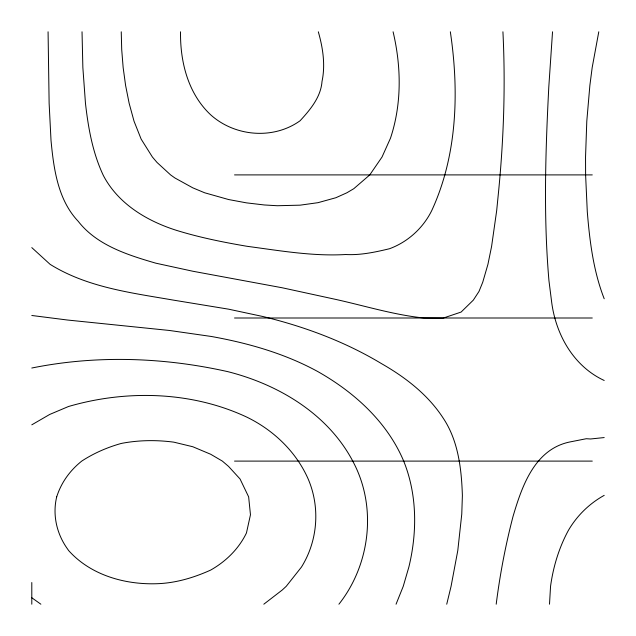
<?xml version="1.0" encoding="UTF-8"?>
<svg xmlns="http://www.w3.org/2000/svg" width="636" height="636" viewBox="0 0 636 636"><rect width="100%" height="100%" fill="white"/><g stroke="black" fill="none" stroke-linecap="round" stroke-linejoin="round"><path stroke-width="0.95" d="M549.504 604.2L550.553 586.312C553.217 566.803 559.012 547.652 568.425 530.329A94.454 94.454 0 0 1 601.561 496.875L604.2 495.349M552.533 31.8L548.781 87.219C545.489 151.614 543.383 216.32 548.947 280.635L551.531 301.106C555.482 333.94 573.227 366.105 604.2 380.479M496.199 604.2C499.936 574.658 505.501 545.338 513.006 516.519C521.918 486.294 534.55 449.366 569.625 442.012L586.312 438.721L590.542 438.983L604.2 437.56M598.778 31.8L592.18 67.575L589.866 85.463L586.79 121.238L585.541 157.013L585.605 174.9L587.282 211.645C589.683 241.163 593.38 271 604.2 298.761M446.734 604.2L451.075 586.312L457.793 550.538L461.768 514.095L462.388 495.587C461.513 468.955 458.317 440.772 443.213 418.162C428.108 394.805 405.482 377.331 381.552 363.665C344.919 341.596 304.342 326.522 262.843 316.505L228.562 309.168L173.374 300.113C131.223 292.814 87.18 287.424 50.109 264.338L31.8 247.611M396.053 604.2L403.248 586.312L408.876 566.986C417.319 532.197 417.224 494.601 403.693 461.1C387.221 422.002 354.411 392.317 318.056 371.718L318 371.678C284.888 353.513 248.247 343.106 211.247 336.46L169.486 330.474L67.575 320.035L31.8 315.488M338.916 604.2C370.001 564.848 377.013 507.949 353.775 463.072C329.281 414.958 279.808 385.011 228.809 371.909L227.855 371.663C163.738 357.257 96.251 354.944 31.8 368.021M263.821 604.2L282.225 590.025L286.232 586.312L301.424 567.113C317.817 540.894 320.369 507.377 308.166 478.988C296.114 451.592 273.226 429.857 246.45 416.954C191.428 391.275 126.302 389.622 68.513 406.499L49.688 414.457L31.8 424.824M234.525 174.9L592.275 174.9M234.525 318L592.275 318M234.525 461.1L592.275 461.1M31.8 597.76L40.863 604.2M318.326 31.8L318.437 32.237C322.953 48.169 325.489 65.039 322.015 81.448C320.838 97.149 310.288 109.631 300.113 120.729L299.413 121.238C272.685 139.888 234.652 136.414 210.675 114.822C188.073 93.635 180.083 61.827 180.537 31.8M393.088 31.8C401.356 66.708 401.888 103.93 390.48 138.195L382.037 157.013L369.77 174.9L353.775 188.709L346.874 192.788L335.887 197.724L318 202.677L300.113 205.166L277.28 205.73L264.338 204.967L246.45 202.86L228.562 199.529L204.681 192.788L192.788 187.835L174.9 177.969L170.583 174.9L157.013 162.442L152.394 157.013L141.152 139.125L134.045 121.238L129.156 103.35L125.602 85.463L123.153 67.575L121.715 49.688L121.245 31.808M450.336 31.8C459.216 91.441 457.371 155.208 431.693 210.675C423.059 228.117 407.819 241.982 389.55 248.716C375.208 252.174 360.564 255.322 345.706 254.519C313.023 256.435 280.452 250.759 248.135 246.45L246.14 246.14C222.767 242.149 199.473 237.435 176.792 230.455C147.107 221.113 118.201 203.933 103.35 175.488L102.841 174.391C92.522 152.068 88.229 127.637 85.47 103.358L82.863 67.575L82.028 31.8M502.925 31.8C505.564 84.89 503.76 138.139 498.624 191.039L496.676 210.675L491.588 246.45L487.931 264.338L482.74 282.225L478.988 291.439L473.335 300.113L461.1 312.069L443.213 318.095L423.735 318C393.573 314.836 364.547 305.757 335.029 299.254L282.225 287.774L192.788 271.23L155.868 263.193C127.828 255.028 96.887 245.337 78.26 221.36C57.844 199.863 53.702 168.739 51.015 140.453L49.131 103.35L48.074 31.8M31.8 582.528L31.8 604.2M56.691 496.875C52.351 514.993 56.723 533.962 67.575 549.027L68.616 550.538C91.25 575.842 126.795 585.351 159.731 583.594C177.452 582.584 194.568 577.345 210.675 570.079C225.971 561.381 238.723 548.924 246.45 532.984L250.465 514.763L248.644 496.875L240.058 478.988L228.562 466.411L222.362 461.1L210.675 454.255L192.788 446.734L173.851 442.163C156.774 439.905 139.403 440.072 122.446 443.213L120.912 443.538C107.079 447.442 93.754 453.245 81.726 461.1C69.912 470.568 61.294 482.462 56.691 496.875"/></g></svg>
